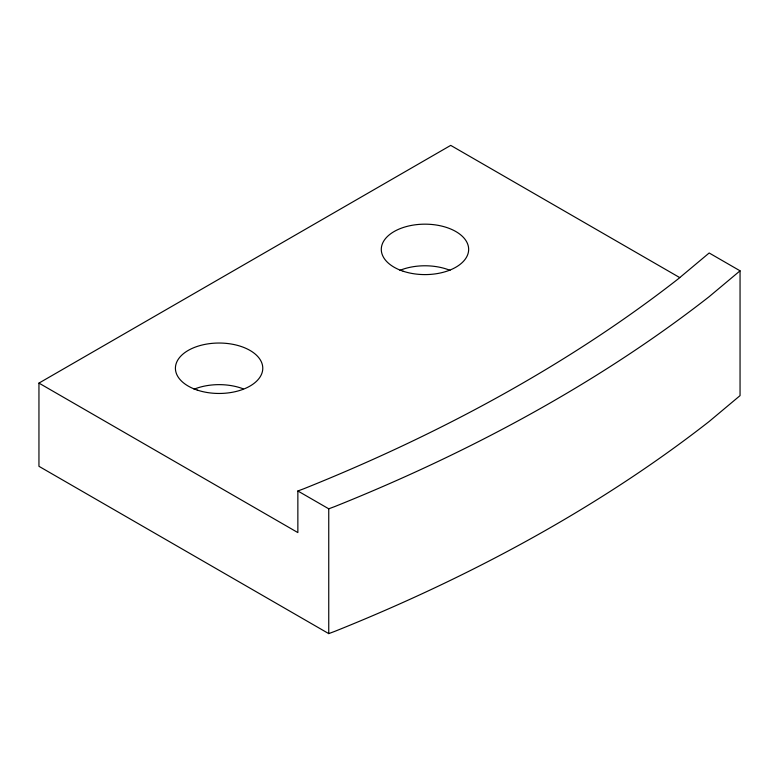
<?xml version="1.0" encoding="UTF-8"?>
<svg xmlns="http://www.w3.org/2000/svg" width="779" height="779" viewBox="0 0 779 779"><rect width="100%" height="100%" fill="white"/><g stroke="black" fill="none" stroke-linecap="round" stroke-linejoin="round"><path stroke-width="1.17" d="M740.05 270.819L709.085 296.741A1601.39 924.556 0 0 1 334.766 506.564L328.748 508.814L297.86 490.984L297.86 532.583L38.95 383.102L38.95 466.309L328.748 633.619L334.766 631.37A1601.39 924.556 0 0 0 709.085 421.556L740.05 395.625L740.05 270.819L709.172 252.99L678.197 278.911A1601.39 924.556 0 0 1 303.878 488.735L297.86 490.984M38.95 383.102L450.72 145.381L679.746 277.606M328.748 508.814L328.748 633.619M194.059 389.198A43.673 25.21 0 0 1 243.087 388.779M399.939 270.332A43.673 25.21 0 0 1 450.019 270.332M197.262 390.084A43.673 25.21 0 0 0 262.776 368.253A43.673 25.21 0 0 0 197.262 346.412A43.673 25.21 0 0 0 197.262 390.084M403.142 271.219A43.673 25.21 0 0 0 468.656 249.387A43.673 25.21 0 0 0 403.142 227.546A43.673 25.21 0 0 0 403.142 271.219"/></g></svg>
